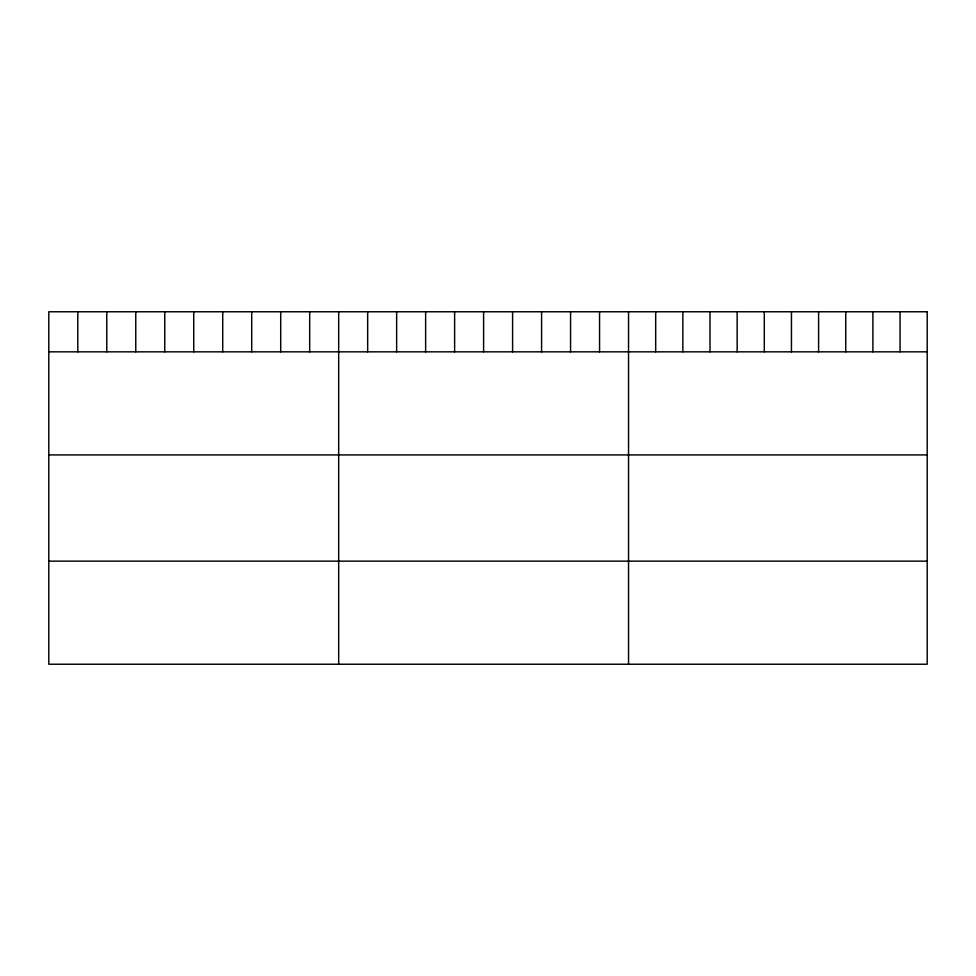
<?xml version="1.0" encoding="UTF-8"?>
<svg xmlns="http://www.w3.org/2000/svg" width="976" height="976" viewBox="0 0 976 976"><rect width="100%" height="100%" fill="white"/><g stroke="black" fill="none" stroke-linecap="round" stroke-linejoin="round"><path stroke-width="1.46" d="M48.8 351.836L927.2 351.836M48.8 454.926L927.2 454.926M48.8 561.139L927.2 561.139M900.055 311.771L900.055 351.836M872.898 311.771L872.898 351.836M845.753 311.771L845.753 351.836M818.596 311.771L818.596 351.836M791.451 311.771L791.451 351.836M764.293 311.771L764.293 351.836M737.148 311.771L737.148 351.836M709.991 311.771L709.991 351.836M682.846 311.771L682.846 351.836M655.689 311.771L655.689 351.836M628.544 311.771L628.544 664.229M599.557 311.771L599.557 351.836M570.57 311.771L570.57 351.836M541.582 311.771L541.582 351.836M512.595 311.771L512.595 351.836M483.608 311.771L483.608 351.836M454.621 311.771L454.621 351.836M425.634 311.771L425.634 351.836M396.646 311.771L396.646 351.836M367.659 311.771L367.659 351.836M338.672 311.771L338.672 664.229M309.685 311.771L309.685 351.836M280.698 311.771L280.698 351.836M251.71 311.771L251.71 351.836M222.723 311.771L222.723 351.836M193.736 311.771L193.736 351.836M164.749 311.771L164.749 351.836M135.762 311.771L135.762 351.836M106.774 311.771L106.774 351.836M77.787 311.771L77.787 351.836M927.2 311.771L48.8 311.771L48.8 664.229L927.2 664.229L927.2 311.771"/></g></svg>
